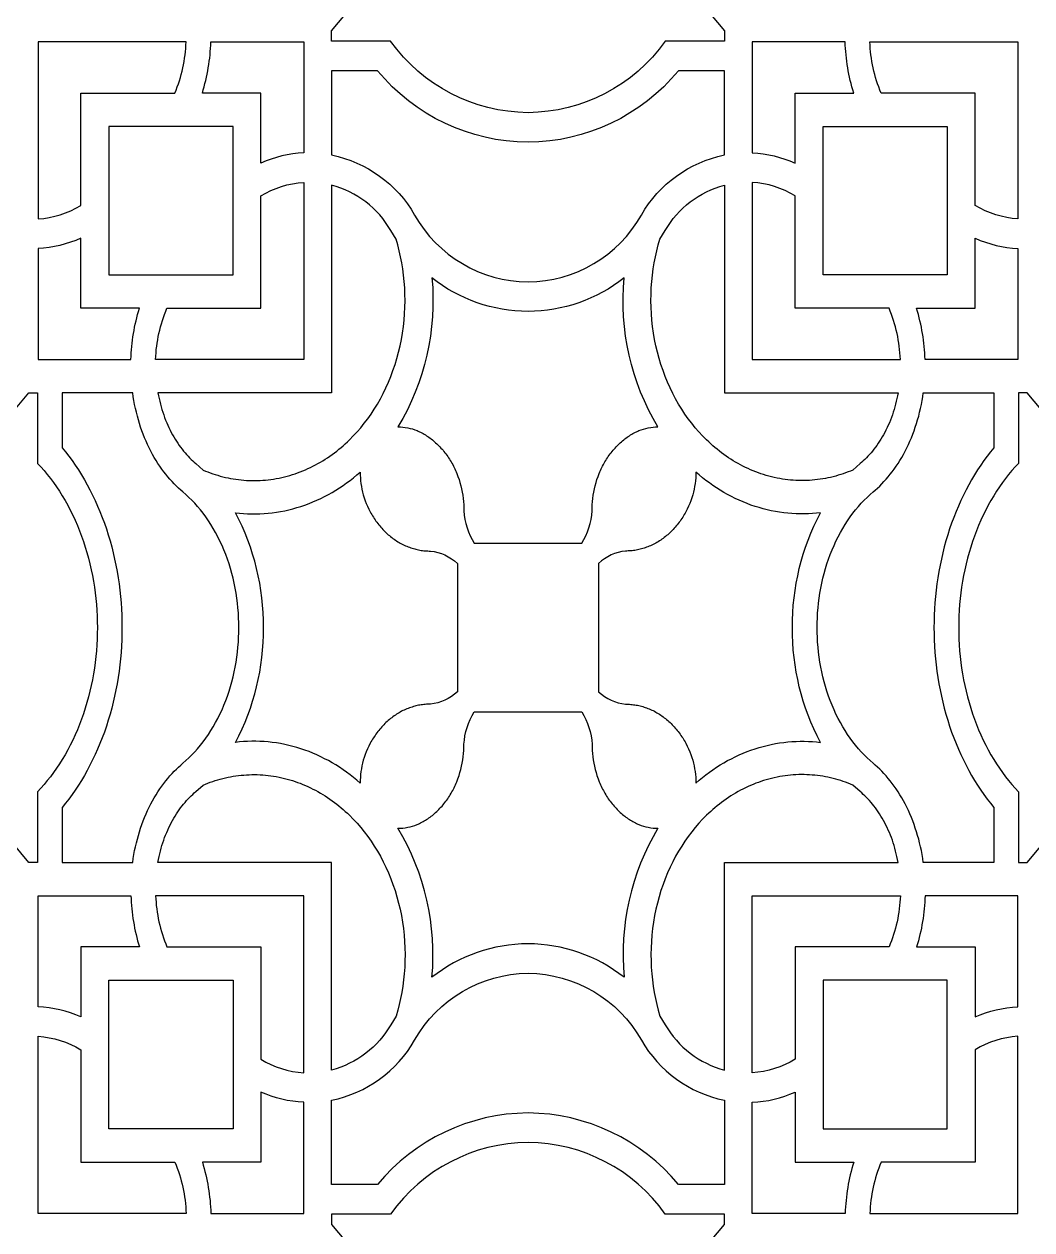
# Model space of a CAD drawing. Extents: x 59271 to 61367, y 41180 to 44085.
# Drawn here: x 60662.3 to 60875, y 43257.5 to 43511.9 of the extents above; entities that cross this region are included whole.
import ezdxf

# ---------------------------------------------------------------- set-up
doc = ezdxf.new("R2010")
doc.units = 0
doc.layers.get('0').update_dxf_attribs({"linetype": 'CONTINUOUS'})

msp = doc.modelspace()

# ---------------------------------------------------------------- linework, layer by layer
for points in [[(60800.91, 43521.5), (60810.12, 43510.5), (60810.12, 43508.3), (60797.66, 43508.3, -0.240747), (60768.68, 43493.21, -0.240747), (60739.69, 43508.3), (60727.24, 43508.3), (60727.24, 43510.5), (60736.44, 43521.5)], [(60800.91, 43247.66), (60810.12, 43258.67), (60810.12, 43260.87), (60797.66, 43260.87, 0.240747), (60768.68, 43275.96, 0.240747), (60739.69, 43260.87), (60727.24, 43260.87), (60727.24, 43258.67), (60736.44, 43247.66)]]:
    msp.add_lwpolyline(points, format="xyb")
for points in [[(60694.14, 43497.35, 0.090687), (60696.53, 43508.16), (60665.27, 43508.16), (60665.27, 43470.81, 0.123377), (60674.32, 43473.66), (60674.32, 43497.35)], [(60721.35, 43484.73, 0.093744), (60712.31, 43482.58), (60712.31, 43497.35), (60699.95, 43497.35, 0.067508), (60701.74, 43508.16), (60721.35, 43508.16)], [(60816.01, 43484.73, -0.093744), (60825.05, 43482.58), (60825.05, 43497.35), (60837.41, 43497.35, -0.067508), (60835.62, 43508.16), (60816.01, 43508.16)], [(60843.21, 43497.35, -0.090687), (60840.83, 43508.16), (60872.08, 43508.16), (60872.08, 43470.81, -0.123377), (60863.04, 43473.66), (60863.04, 43497.35)], [(60768.68, 43457.51, 0.26745), (60792.62, 43471.62, -0.215544), (60810.12, 43484.29), (60810.12, 43502.07), (60800.43, 43502.07, -0.222359), (60768.68, 43486.98), (60768.68, 43486.98, -0.222359), (60736.92, 43502.07), (60727.24, 43502.07), (60727.24, 43484.29, -0.215544), (60744.74, 43471.62, 0.26745)], [(60712.31, 43475.65, -0.123377), (60721.35, 43478.5), (60721.35, 43441.15), (60690.09, 43441.15, -0.090687), (60692.48, 43451.95), (60712.31, 43451.95)], [(60825.05, 43475.65, 0.123377), (60816.01, 43478.5), (60816.01, 43441.15), (60847.26, 43441.15, 0.090687), (60844.88, 43451.95), (60825.05, 43451.95)], [(60739.73, 43468.35, 0.200602), (60727.24, 43477.93), (60727.24, 43434.11), (60690.57, 43434.11), (60690.68, 43433.51), (60690.81, 43432.91), (60690.95, 43432.32), (60691.09, 43431.73), (60691.25, 43431.15), (60691.42, 43430.57), (60691.6, 43430), (60691.79, 43429.44), (60691.99, 43428.89), (60692.2, 43428.34), (60692.42, 43427.81), (60692.65, 43427.28), (60692.88, 43426.77), (60693.13, 43426.26), (60693.38, 43425.77), (60693.64, 43425.28), (60693.91, 43424.81), (60694.19, 43424.35), (60694.47, 43423.9), (60694.76, 43423.46), (60695.06, 43423.03), (60695.36, 43422.62), (60695.66, 43422.22), (60695.97, 43421.83), (60696.29, 43421.45), (60696.61, 43421.09), (60696.93, 43420.74), (60697.25, 43420.4), (60697.58, 43420.08), (60697.91, 43419.77), (60698.25, 43419.47), (60698.58, 43419.18), (60700.1, 43417.82), (60700.61, 43417.61), (60701.12, 43417.41), (60701.63, 43417.22), (60702.15, 43417.04), (60702.68, 43416.87), (60703.21, 43416.71), (60703.74, 43416.56), (60704.28, 43416.41), (60704.82, 43416.28), (60705.37, 43416.17), (60705.91, 43416.06), (60706.47, 43415.96), (60707.02, 43415.87), (60707.58, 43415.8), (60708.14, 43415.74), (60708.71, 43415.69), (60709.27, 43415.65), (60709.84, 43415.62), (60710.41, 43415.6), (60710.98, 43415.6), (60711.55, 43415.61), (60712.12, 43415.63), (60712.7, 43415.67), (60713.27, 43415.71), (60713.84, 43415.77), (60714.41, 43415.84), (60714.99, 43415.93), (60715.56, 43416.02), (60716.13, 43416.13), (60716.7, 43416.25), (60717.26, 43416.38), (60717.83, 43416.53), (60718.39, 43416.69), (60718.95, 43416.86), (60719.51, 43417.04), (60720.06, 43417.23), (60720.61, 43417.44), (60721.16, 43417.65), (60721.7, 43417.88), (60722.24, 43418.12), (60722.77, 43418.37), (60723.3, 43418.64), (60723.83, 43418.91), (60724.35, 43419.19), (60724.86, 43419.49), (60725.37, 43419.79), (60725.88, 43420.11), (60726.37, 43420.43), (60726.86, 43420.77), (60727.35, 43421.11), (60727.83, 43421.46), (60728.3, 43421.82), (60728.76, 43422.2), (60729.22, 43422.57), (60729.67, 43422.96), (60730.11, 43423.36), (60730.55, 43423.76), (60730.98, 43424.17), (60731.81, 43425.01), (60732.61, 43425.87), (60733.38, 43426.76), (60734.13, 43427.68), (60734.85, 43428.64), (60735.55, 43429.64), (60736.23, 43430.67), (60736.89, 43431.74), (60737.52, 43432.84), (60738.11, 43433.98), (60738.68, 43435.14), (60739.22, 43436.34), (60739.72, 43437.56), (60740.18, 43438.81), (60740.61, 43440.08), (60741.01, 43441.37), (60741.36, 43442.68), (60741.67, 43444.01), (60741.95, 43445.35), (60742.18, 43446.71), (60742.37, 43448.07), (60742.52, 43449.43), (60742.63, 43450.8), (60742.7, 43452.17), (60742.72, 43453.54), (60742.71, 43454.9), (60742.65, 43456.25), (60742.56, 43457.6), (60742.42, 43458.93), (60742.25, 43460.25), (60742.04, 43461.55), (60741.8, 43462.83), (60741.52, 43464.09), (60741.21, 43465.32), (60740.86, 43466.54)], [(60797.63, 43468.35, -0.200602), (60810.12, 43477.93), (60810.12, 43434.11), (60846.79, 43434.11), (60846.67, 43433.51), (60846.55, 43432.91), (60846.41, 43432.32), (60846.26, 43431.73), (60846.1, 43431.15), (60845.93, 43430.57), (60845.76, 43430), (60845.57, 43429.44), (60845.37, 43428.89), (60845.16, 43428.34), (60844.94, 43427.81), (60844.71, 43427.28), (60844.47, 43426.77), (60844.23, 43426.26), (60843.97, 43425.77), (60843.71, 43425.28), (60843.44, 43424.81), (60843.17, 43424.35), (60842.88, 43423.9), (60842.59, 43423.46), (60842.3, 43423.03), (60842, 43422.62), (60841.69, 43422.22), (60841.38, 43421.83), (60841.07, 43421.45), (60840.75, 43421.09), (60840.43, 43420.74), (60840.1, 43420.4), (60839.77, 43420.08), (60839.44, 43419.77), (60839.11, 43419.47), (60838.77, 43419.18), (60837.25, 43417.82), (60836.75, 43417.61), (60836.24, 43417.41), (60835.72, 43417.22), (60835.2, 43417.04), (60834.68, 43416.87), (60834.15, 43416.71), (60833.62, 43416.56), (60833.08, 43416.41), (60832.54, 43416.28), (60831.99, 43416.17), (60831.44, 43416.06), (60830.89, 43415.96), (60830.33, 43415.87), (60829.77, 43415.8), (60829.21, 43415.74), (60828.65, 43415.69), (60828.08, 43415.65), (60827.52, 43415.62), (60826.95, 43415.6), (60826.38, 43415.6), (60825.81, 43415.61), (60825.23, 43415.63), (60824.66, 43415.67), (60824.09, 43415.71), (60823.51, 43415.77), (60822.94, 43415.84), (60822.37, 43415.93), (60821.8, 43416.02), (60821.23, 43416.13), (60820.66, 43416.25), (60820.09, 43416.38), (60819.53, 43416.53), (60818.97, 43416.69), (60818.41, 43416.86), (60817.85, 43417.04), (60817.3, 43417.23), (60816.74, 43417.44), (60816.2, 43417.65), (60815.65, 43417.88), (60815.12, 43418.12), (60814.58, 43418.37), (60814.05, 43418.64), (60813.53, 43418.91), (60813.01, 43419.19), (60812.49, 43419.49), (60811.98, 43419.79), (60811.48, 43420.11), (60810.98, 43420.43), (60810.49, 43420.77), (60810.01, 43421.11), (60809.53, 43421.46), (60809.06, 43421.82), (60808.59, 43422.2), (60808.14, 43422.57), (60807.69, 43422.96), (60807.24, 43423.36), (60806.81, 43423.76), (60806.38, 43424.17), (60805.54, 43425.01), (60804.74, 43425.87), (60803.97, 43426.76), (60803.23, 43427.68), (60802.5, 43428.64), (60801.8, 43429.64), (60801.12, 43430.67), (60800.47, 43431.74), (60799.84, 43432.84), (60799.24, 43433.98), (60798.68, 43435.14), (60798.14, 43436.34), (60797.64, 43437.56), (60797.17, 43438.81), (60796.74, 43440.08), (60796.35, 43441.37), (60796, 43442.68), (60795.68, 43444.01), (60795.41, 43445.35), (60795.18, 43446.71), (60794.98, 43448.07), (60794.83, 43449.43), (60794.73, 43450.8), (60794.66, 43452.17), (60794.63, 43453.54), (60794.65, 43454.9), (60794.7, 43456.25), (60794.8, 43457.6), (60794.93, 43458.93), (60795.1, 43460.25), (60795.31, 43461.55), (60795.56, 43462.83), (60795.84, 43464.09), (60796.15, 43465.32), (60796.49, 43466.54)], [(60674.32, 43466.72, -0.093744), (60665.27, 43464.58), (60665.27, 43441.15), (60684.88, 43441.15, -0.067508), (60686.67, 43451.95), (60674.32, 43451.95)], [(60863.04, 43466.72, 0.093744), (60872.08, 43464.58), (60872.08, 43441.15), (60852.47, 43441.15, 0.067508), (60850.68, 43451.95), (60863.04, 43451.95)], [(60748.41, 43458.36, -0.159593), (60741.24, 43426.92, -0.091636), (60745.26, 43426.15), (60745.51, 43426.03), (60745.77, 43425.91), (60746.02, 43425.79), (60746.27, 43425.66), (60746.52, 43425.52), (60746.77, 43425.37), (60747.02, 43425.22), (60747.27, 43425.07), (60747.52, 43424.9), (60747.76, 43424.74), (60748.01, 43424.56), (60748.25, 43424.38), (60748.49, 43424.19), (60748.72, 43424), (60748.96, 43423.8), (60749.19, 43423.59), (60749.42, 43423.38), (60749.65, 43423.16), (60749.87, 43422.94), (60750.09, 43422.71), (60750.31, 43422.47), (60750.53, 43422.23), (60750.74, 43421.99), (60750.94, 43421.74), (60751.15, 43421.48), (60751.35, 43421.22), (60751.54, 43420.95), (60751.73, 43420.68), (60751.92, 43420.4), (60752.1, 43420.12), (60752.28, 43419.84), (60752.45, 43419.55), (60752.62, 43419.26), (60752.78, 43418.96), (60752.94, 43418.66), (60753.09, 43418.35), (60753.24, 43418.05), (60753.38, 43417.74), (60753.52, 43417.42), (60753.65, 43417.11), (60753.9, 43416.47), (60754.12, 43415.82), (60754.32, 43415.16), (60754.5, 43414.5), (60754.66, 43413.84), (60754.8, 43413.17), (60754.91, 43412.5), (60755, 43411.84), (60755.07, 43411.17), (60755.12, 43410.51), (60755.15, 43409.86), (60755.16, 43409.21, 0.12671), (60757.35, 43402.36), (60780.01, 43402.36, 0.12671), (60782.2, 43409.21), (60782.21, 43409.86), (60782.23, 43410.51), (60782.28, 43411.17), (60782.35, 43411.84), (60782.44, 43412.5), (60782.56, 43413.17), (60782.69, 43413.84), (60782.85, 43414.5), (60783.03, 43415.16), (60783.23, 43415.82), (60783.46, 43416.47), (60783.71, 43417.11), (60783.84, 43417.42), (60783.97, 43417.74), (60784.12, 43418.05), (60784.26, 43418.35), (60784.42, 43418.66), (60784.58, 43418.96), (60784.74, 43419.26), (60784.91, 43419.55), (60785.08, 43419.84), (60785.26, 43420.12), (60785.44, 43420.4), (60785.62, 43420.68), (60785.81, 43420.95), (60786.01, 43421.22), (60786.21, 43421.48), (60786.41, 43421.74), (60786.62, 43421.99), (60786.83, 43422.23), (60787.04, 43422.47), (60787.26, 43422.71), (60787.48, 43422.94), (60787.71, 43423.16), (60787.93, 43423.38), (60788.16, 43423.59), (60788.4, 43423.8), (60788.63, 43424), (60788.87, 43424.19), (60789.11, 43424.38), (60789.35, 43424.56), (60789.59, 43424.74), (60789.84, 43424.9), (60790.09, 43425.07), (60790.33, 43425.22), (60790.58, 43425.37), (60790.83, 43425.52), (60791.09, 43425.66), (60791.34, 43425.79), (60791.59, 43425.91), (60791.84, 43426.03), (60792.1, 43426.15, -0.091636), (60796.11, 43426.92, -0.159593), (60788.95, 43458.36, -0.16816), (60768.68, 43451.29, -0.16816)], [(60753.8, 43371.04, -0.165069), (60748.07, 43368.43), (60747.8, 43368.42), (60747.53, 43368.42), (60747.25, 43368.4), (60746.98, 43368.38), (60746.7, 43368.36), (60746.43, 43368.32), (60746.15, 43368.28), (60745.87, 43368.24), (60745.59, 43368.19), (60745.31, 43368.13), (60745.04, 43368.07), (60744.76, 43368), (60744.48, 43367.92), (60744.2, 43367.83), (60743.92, 43367.74), (60743.64, 43367.64), (60743.37, 43367.54), (60743.09, 43367.43), (60742.81, 43367.31), (60742.54, 43367.19), (60742.27, 43367.06), (60742, 43366.92), (60741.73, 43366.77), (60741.46, 43366.62), (60741.2, 43366.47), (60740.94, 43366.3), (60740.68, 43366.13), (60740.42, 43365.96), (60740.16, 43365.77), (60739.91, 43365.58), (60739.66, 43365.39), (60739.42, 43365.19), (60739.18, 43364.98), (60738.94, 43364.77), (60738.7, 43364.55), (60738.47, 43364.33), (60738.25, 43364.1), (60738.02, 43363.87), (60737.8, 43363.63), (60737.59, 43363.39), (60737.38, 43363.14), (60737.17, 43362.89), (60736.97, 43362.63), (60736.78, 43362.37), (60736.58, 43362.11), (60736.4, 43361.84), (60736.21, 43361.57), (60736.04, 43361.3), (60735.87, 43361.02), (60735.7, 43360.74), (60735.54, 43360.45), (60735.38, 43360.17), (60735.08, 43359.59), (60734.8, 43359), (60734.55, 43358.4), (60734.31, 43357.8), (60734.09, 43357.2), (60733.9, 43356.59, 0.065359), (60733.25, 43351.79), (60732.56, 43352.39), (60731.85, 43352.97), (60731.13, 43353.53), (60730.4, 43354.08), (60729.65, 43354.6), (60728.89, 43355.11), (60728.12, 43355.6), (60727.34, 43356.06), (60726.55, 43356.51), (60725.75, 43356.93), (60724.94, 43357.34), (60724.12, 43357.72), (60723.29, 43358.08), (60722.46, 43358.41), (60721.61, 43358.72), (60720.77, 43359.01), (60719.91, 43359.28), (60719.05, 43359.52), (60718.19, 43359.74), (60717.33, 43359.93), (60716.46, 43360.1), (60715.59, 43360.24), (60714.72, 43360.36), (60713.85, 43360.46), (60712.98, 43360.53), (60712.1, 43360.58), (60711.24, 43360.6), (60710.37, 43360.6), (60709.51, 43360.57), (60708.65, 43360.53), (60707.79, 43360.45), (60706.94, 43360.36, 0.124595), (60712.86, 43384.58, 0.124595), (60706.94, 43408.8), (60707.79, 43408.71), (60708.65, 43408.64), (60709.51, 43408.59), (60710.37, 43408.57), (60711.24, 43408.57), (60712.1, 43408.59), (60712.98, 43408.64), (60713.85, 43408.71), (60714.72, 43408.8), (60715.59, 43408.92), (60716.46, 43409.07), (60717.33, 43409.24), (60718.19, 43409.43), (60719.05, 43409.65), (60719.91, 43409.89), (60720.77, 43410.15), (60721.61, 43410.44), (60722.46, 43410.75), (60723.29, 43411.09), (60724.12, 43411.45), (60724.94, 43411.83), (60725.75, 43412.23), (60726.55, 43412.66), (60727.34, 43413.1), (60728.12, 43413.57), (60728.89, 43414.06), (60729.65, 43414.56), (60730.4, 43415.09), (60731.13, 43415.63), (60731.85, 43416.2), (60732.56, 43416.78), (60733.25, 43417.37, 0.065359), (60733.9, 43412.57), (60734.09, 43411.97), (60734.31, 43411.36), (60734.55, 43410.76), (60734.8, 43410.17), (60735.08, 43409.58), (60735.38, 43409), (60735.54, 43408.71), (60735.7, 43408.43), (60735.87, 43408.15), (60736.04, 43407.87), (60736.21, 43407.6), (60736.4, 43407.32), (60736.58, 43407.06), (60736.78, 43406.79), (60736.97, 43406.53), (60737.17, 43406.28), (60737.38, 43406.02), (60737.59, 43405.78), (60737.8, 43405.53), (60738.02, 43405.3), (60738.25, 43405.06), (60738.47, 43404.83), (60738.7, 43404.61), (60738.94, 43404.39), (60739.18, 43404.18), (60739.42, 43403.98), (60739.66, 43403.78), (60739.91, 43403.58), (60740.16, 43403.39), (60740.42, 43403.21), (60740.68, 43403.03), (60740.94, 43402.86), (60741.2, 43402.7), (60741.46, 43402.54), (60741.73, 43402.39), (60742, 43402.25), (60742.27, 43402.11), (60742.54, 43401.98), (60742.81, 43401.85), (60743.09, 43401.74), (60743.37, 43401.63), (60743.64, 43401.52), (60743.92, 43401.42), (60744.2, 43401.33), (60744.48, 43401.25), (60744.76, 43401.17), (60745.04, 43401.1), (60745.31, 43401.04), (60745.59, 43400.98), (60745.87, 43400.93), (60746.15, 43400.88), (60746.43, 43400.84), (60746.7, 43400.81), (60746.98, 43400.78), (60747.25, 43400.76), (60747.53, 43400.75), (60747.8, 43400.74), (60748.07, 43400.74, -0.165069), (60753.8, 43398.12)], [(60783.56, 43371.04, 0.165069), (60789.28, 43368.43), (60789.55, 43368.42), (60789.83, 43368.42), (60790.1, 43368.4), (60790.38, 43368.38), (60790.65, 43368.36), (60790.93, 43368.32), (60791.21, 43368.28), (60791.48, 43368.24), (60791.76, 43368.19), (60792.04, 43368.13), (60792.32, 43368.07), (60792.6, 43368), (60792.88, 43367.92), (60793.16, 43367.83), (60793.44, 43367.74), (60793.71, 43367.64), (60793.99, 43367.54), (60794.27, 43367.43), (60794.54, 43367.31), (60794.81, 43367.19), (60795.09, 43367.06), (60795.36, 43366.92), (60795.63, 43366.77), (60795.89, 43366.62), (60796.16, 43366.47), (60796.42, 43366.3), (60796.68, 43366.13), (60796.94, 43365.96), (60797.19, 43365.77), (60797.44, 43365.58), (60797.69, 43365.39), (60797.94, 43365.19), (60798.18, 43364.98), (60798.42, 43364.77), (60798.65, 43364.55), (60798.88, 43364.33), (60799.11, 43364.1), (60799.33, 43363.87), (60799.55, 43363.63), (60799.77, 43363.39), (60799.98, 43363.14), (60800.18, 43362.89), (60800.38, 43362.63), (60800.58, 43362.37), (60800.77, 43362.11), (60800.96, 43361.84), (60801.14, 43361.57), (60801.32, 43361.3), (60801.49, 43361.02), (60801.66, 43360.74), (60801.82, 43360.45), (60801.98, 43360.17), (60802.28, 43359.59), (60802.55, 43359), (60802.81, 43358.4), (60803.05, 43357.8), (60803.26, 43357.2), (60803.46, 43356.59, -0.065359), (60804.11, 43351.79), (60804.8, 43352.39), (60805.51, 43352.97), (60806.23, 43353.53), (60806.96, 43354.08), (60807.71, 43354.6), (60808.46, 43355.11), (60809.23, 43355.6), (60810.01, 43356.06), (60810.81, 43356.51), (60811.61, 43356.93), (60812.42, 43357.34), (60813.24, 43357.72), (60814.07, 43358.08), (60814.9, 43358.41), (60815.74, 43358.72), (60816.59, 43359.01), (60817.44, 43359.28), (60818.3, 43359.52), (60819.16, 43359.74), (60820.03, 43359.93), (60820.9, 43360.1), (60821.77, 43360.24), (60822.64, 43360.36), (60823.51, 43360.46), (60824.38, 43360.53), (60825.25, 43360.58), (60826.12, 43360.6), (60826.99, 43360.6), (60827.85, 43360.57), (60828.71, 43360.53), (60829.56, 43360.45), (60830.41, 43360.36, -0.124595), (60824.49, 43384.58, -0.124595), (60830.41, 43408.8), (60829.56, 43408.71), (60828.71, 43408.64), (60827.85, 43408.59), (60826.99, 43408.57), (60826.12, 43408.57), (60825.25, 43408.59), (60824.38, 43408.64), (60823.51, 43408.71), (60822.64, 43408.8), (60821.77, 43408.92), (60820.9, 43409.07), (60820.03, 43409.24), (60819.16, 43409.43), (60818.3, 43409.65), (60817.44, 43409.89), (60816.59, 43410.15), (60815.74, 43410.44), (60814.9, 43410.75), (60814.07, 43411.09), (60813.24, 43411.45), (60812.42, 43411.83), (60811.61, 43412.23), (60810.81, 43412.66), (60810.01, 43413.1), (60809.23, 43413.57), (60808.46, 43414.06), (60807.71, 43414.56), (60806.96, 43415.09), (60806.23, 43415.63), (60805.51, 43416.2), (60804.8, 43416.78), (60804.11, 43417.37, -0.065359), (60803.46, 43412.57), (60803.26, 43411.97), (60803.05, 43411.36), (60802.81, 43410.76), (60802.55, 43410.17), (60802.28, 43409.58), (60801.98, 43409), (60801.82, 43408.71), (60801.66, 43408.43), (60801.49, 43408.15), (60801.32, 43407.87), (60801.14, 43407.6), (60800.96, 43407.32), (60800.77, 43407.06), (60800.58, 43406.79), (60800.38, 43406.53), (60800.18, 43406.28), (60799.98, 43406.02), (60799.77, 43405.78), (60799.55, 43405.53), (60799.33, 43405.3), (60799.11, 43405.06), (60798.88, 43404.83), (60798.65, 43404.61), (60798.42, 43404.39), (60798.18, 43404.18), (60797.94, 43403.98), (60797.69, 43403.78), (60797.44, 43403.58), (60797.19, 43403.39), (60796.94, 43403.21), (60796.68, 43403.03), (60796.42, 43402.86), (60796.16, 43402.7), (60795.89, 43402.54), (60795.63, 43402.39), (60795.36, 43402.25), (60795.09, 43402.11), (60794.81, 43401.98), (60794.54, 43401.85), (60794.27, 43401.74), (60793.99, 43401.63), (60793.71, 43401.52), (60793.44, 43401.42), (60793.16, 43401.33), (60792.88, 43401.25), (60792.6, 43401.17), (60792.32, 43401.1), (60792.04, 43401.04), (60791.76, 43400.98), (60791.48, 43400.93), (60791.21, 43400.88), (60790.93, 43400.84), (60790.65, 43400.81), (60790.38, 43400.78), (60790.1, 43400.76), (60789.83, 43400.75), (60789.55, 43400.74), (60789.28, 43400.74, 0.165069), (60783.56, 43398.12)], [(60748.41, 43310.8, 0.159593), (60741.24, 43342.24, 0.091636), (60745.26, 43343.02), (60745.51, 43343.13), (60745.77, 43343.25), (60746.02, 43343.38), (60746.27, 43343.51), (60746.52, 43343.65), (60746.77, 43343.79), (60747.02, 43343.94), (60747.27, 43344.1), (60747.52, 43344.26), (60747.76, 43344.43), (60748.01, 43344.61), (60748.25, 43344.79), (60748.49, 43344.97), (60748.72, 43345.17), (60748.96, 43345.37), (60749.19, 43345.57), (60749.42, 43345.79), (60749.65, 43346), (60749.87, 43346.23), (60750.09, 43346.46), (60750.31, 43346.69), (60750.53, 43346.93), (60750.74, 43347.18), (60750.94, 43347.43), (60751.15, 43347.69), (60751.35, 43347.95), (60751.54, 43348.21), (60751.73, 43348.49), (60751.92, 43348.76), (60752.1, 43349.04), (60752.28, 43349.33), (60752.45, 43349.62), (60752.62, 43349.91), (60752.78, 43350.21), (60752.94, 43350.51), (60753.09, 43350.81), (60753.24, 43351.12), (60753.38, 43351.43), (60753.52, 43351.74), (60753.65, 43352.06), (60753.9, 43352.7), (60754.12, 43353.35), (60754.32, 43354), (60754.5, 43354.66), (60754.66, 43355.33), (60754.8, 43355.99), (60754.91, 43356.66), (60755, 43357.33), (60755.07, 43357.99), (60755.12, 43358.65), (60755.15, 43359.31), (60755.16, 43359.96, -0.12671), (60757.35, 43366.8), (60780.01, 43366.8, -0.12671), (60782.2, 43359.96), (60782.21, 43359.31), (60782.23, 43358.65), (60782.28, 43357.99), (60782.35, 43357.33), (60782.44, 43356.66), (60782.56, 43355.99), (60782.69, 43355.33), (60782.85, 43354.66), (60783.03, 43354), (60783.23, 43353.35), (60783.46, 43352.7), (60783.71, 43352.06), (60783.84, 43351.74), (60783.97, 43351.43), (60784.12, 43351.12), (60784.26, 43350.81), (60784.42, 43350.51), (60784.58, 43350.21), (60784.74, 43349.91), (60784.91, 43349.62), (60785.08, 43349.33), (60785.26, 43349.04), (60785.44, 43348.76), (60785.62, 43348.49), (60785.81, 43348.21), (60786.01, 43347.95), (60786.21, 43347.69), (60786.41, 43347.43), (60786.62, 43347.18), (60786.83, 43346.93), (60787.04, 43346.69), (60787.26, 43346.46), (60787.48, 43346.23), (60787.71, 43346), (60787.93, 43345.79), (60788.16, 43345.57), (60788.4, 43345.37), (60788.63, 43345.17), (60788.87, 43344.97), (60789.11, 43344.79), (60789.35, 43344.61), (60789.59, 43344.43), (60789.84, 43344.26), (60790.09, 43344.1), (60790.33, 43343.94), (60790.58, 43343.79), (60790.83, 43343.65), (60791.09, 43343.51), (60791.34, 43343.38), (60791.59, 43343.25), (60791.84, 43343.13), (60792.1, 43343.02, 0.091636), (60796.11, 43342.24, 0.159593), (60788.95, 43310.8, 0.16816), (60768.68, 43317.88, 0.16816)], [(60739.73, 43300.81, -0.200602), (60727.24, 43291.24), (60727.24, 43335.06), (60690.57, 43335.06), (60690.68, 43335.66), (60690.81, 43336.26), (60690.95, 43336.85), (60691.09, 43337.44), (60691.25, 43338.02), (60691.42, 43338.6), (60691.6, 43339.16), (60691.79, 43339.73), (60691.99, 43340.28), (60692.2, 43340.82), (60692.42, 43341.36), (60692.65, 43341.88), (60692.88, 43342.4), (60693.13, 43342.91), (60693.38, 43343.4), (60693.64, 43343.88), (60693.91, 43344.36), (60694.19, 43344.82), (60694.47, 43345.27), (60694.76, 43345.71), (60695.06, 43346.13), (60695.36, 43346.55), (60695.66, 43346.95), (60695.97, 43347.34), (60696.29, 43347.71), (60696.61, 43348.08), (60696.93, 43348.43), (60697.25, 43348.76), (60697.58, 43349.09), (60697.91, 43349.4), (60698.25, 43349.7), (60698.58, 43349.99), (60700.1, 43351.34), (60700.61, 43351.55), (60701.12, 43351.75), (60701.63, 43351.94), (60702.15, 43352.13), (60702.68, 43352.3), (60703.21, 43352.46), (60703.74, 43352.61), (60704.28, 43352.75), (60704.82, 43352.88), (60705.37, 43353), (60705.91, 43353.11), (60706.47, 43353.21), (60707.02, 43353.29), (60707.58, 43353.37), (60708.14, 43353.43), (60708.71, 43353.48), (60709.27, 43353.52), (60709.84, 43353.55), (60710.41, 43353.56), (60710.98, 43353.56), (60711.55, 43353.56), (60712.12, 43353.53), (60712.7, 43353.5), (60713.27, 43353.45), (60713.84, 43353.39), (60714.41, 43353.32), (60714.99, 43353.24), (60715.56, 43353.14), (60716.13, 43353.04), (60716.7, 43352.92), (60717.26, 43352.78), (60717.83, 43352.64), (60718.39, 43352.48), (60718.95, 43352.31), (60719.51, 43352.13), (60720.06, 43351.93), (60720.61, 43351.73), (60721.16, 43351.51), (60721.7, 43351.28), (60722.24, 43351.04), (60722.77, 43350.79), (60723.3, 43350.53), (60723.83, 43350.26), (60724.35, 43349.97), (60724.86, 43349.68), (60725.37, 43349.37), (60725.88, 43349.06), (60726.37, 43348.73), (60726.86, 43348.4), (60727.35, 43348.06), (60727.83, 43347.7), (60728.3, 43347.34), (60728.76, 43346.97), (60729.22, 43346.59), (60729.67, 43346.2), (60730.11, 43345.81), (60730.55, 43345.41), (60730.98, 43345), (60731.81, 43344.16), (60732.61, 43343.29), (60733.38, 43342.4), (60734.13, 43341.48), (60734.85, 43340.52), (60735.55, 43339.53), (60736.23, 43338.5), (60736.89, 43337.43), (60737.52, 43336.33), (60738.11, 43335.19), (60738.68, 43334.02), (60739.22, 43332.83), (60739.72, 43331.61), (60740.18, 43330.36), (60740.61, 43329.09), (60741.01, 43327.79), (60741.36, 43326.48), (60741.67, 43325.15), (60741.95, 43323.81), (60742.18, 43322.46), (60742.37, 43321.1), (60742.52, 43319.73), (60742.63, 43318.36), (60742.7, 43316.99), (60742.72, 43315.63), (60742.71, 43314.27), (60742.65, 43312.91), (60742.56, 43311.57), (60742.42, 43310.24), (60742.25, 43308.92), (60742.04, 43307.62), (60741.8, 43306.34), (60741.52, 43305.08), (60741.21, 43303.84), (60740.86, 43302.63)], [(60797.63, 43300.81, 0.200602), (60810.12, 43291.24), (60810.12, 43335.06), (60846.79, 43335.06), (60846.67, 43335.66), (60846.55, 43336.26), (60846.41, 43336.85), (60846.26, 43337.44), (60846.1, 43338.02), (60845.93, 43338.6), (60845.76, 43339.16), (60845.57, 43339.73), (60845.37, 43340.28), (60845.16, 43340.82), (60844.94, 43341.36), (60844.71, 43341.88), (60844.47, 43342.4), (60844.23, 43342.91), (60843.97, 43343.4), (60843.71, 43343.88), (60843.44, 43344.36), (60843.17, 43344.82), (60842.88, 43345.27), (60842.59, 43345.71), (60842.3, 43346.13), (60842, 43346.55), (60841.69, 43346.95), (60841.38, 43347.34), (60841.07, 43347.71), (60840.75, 43348.08), (60840.43, 43348.43), (60840.1, 43348.76), (60839.77, 43349.09), (60839.44, 43349.4), (60839.11, 43349.7), (60838.77, 43349.99), (60837.25, 43351.34), (60836.75, 43351.55), (60836.24, 43351.75), (60835.72, 43351.94), (60835.2, 43352.13), (60834.68, 43352.3), (60834.15, 43352.46), (60833.62, 43352.61), (60833.08, 43352.75), (60832.54, 43352.88), (60831.99, 43353), (60831.44, 43353.11), (60830.89, 43353.21), (60830.33, 43353.29), (60829.77, 43353.37), (60829.21, 43353.43), (60828.65, 43353.48), (60828.08, 43353.52), (60827.52, 43353.55), (60826.95, 43353.56), (60826.38, 43353.56), (60825.81, 43353.56), (60825.23, 43353.53), (60824.66, 43353.5), (60824.09, 43353.45), (60823.51, 43353.39), (60822.94, 43353.32), (60822.37, 43353.24), (60821.8, 43353.14), (60821.23, 43353.04), (60820.66, 43352.92), (60820.09, 43352.78), (60819.53, 43352.64), (60818.97, 43352.48), (60818.41, 43352.31), (60817.85, 43352.13), (60817.3, 43351.93), (60816.74, 43351.73), (60816.2, 43351.51), (60815.65, 43351.28), (60815.12, 43351.04), (60814.58, 43350.79), (60814.05, 43350.53), (60813.53, 43350.26), (60813.01, 43349.97), (60812.49, 43349.68), (60811.98, 43349.37), (60811.48, 43349.06), (60810.98, 43348.73), (60810.49, 43348.4), (60810.01, 43348.06), (60809.53, 43347.7), (60809.06, 43347.34), (60808.59, 43346.97), (60808.14, 43346.59), (60807.69, 43346.2), (60807.24, 43345.81), (60806.81, 43345.41), (60806.38, 43345), (60805.54, 43344.16), (60804.74, 43343.29), (60803.97, 43342.4), (60803.23, 43341.48), (60802.5, 43340.52), (60801.8, 43339.53), (60801.12, 43338.5), (60800.47, 43337.43), (60799.84, 43336.33), (60799.24, 43335.19), (60798.68, 43334.02), (60798.14, 43332.83), (60797.64, 43331.61), (60797.17, 43330.36), (60796.74, 43329.09), (60796.35, 43327.79), (60796, 43326.48), (60795.68, 43325.15), (60795.41, 43323.81), (60795.18, 43322.46), (60794.98, 43321.1), (60794.83, 43319.73), (60794.73, 43318.36), (60794.66, 43316.99), (60794.63, 43315.63), (60794.65, 43314.27), (60794.7, 43312.91), (60794.8, 43311.57), (60794.93, 43310.24), (60795.1, 43308.92), (60795.31, 43307.62), (60795.56, 43306.34), (60795.84, 43305.08), (60796.15, 43303.84), (60796.49, 43302.63)], [(60674.32, 43302.44, 0.093744), (60665.27, 43304.59), (60665.27, 43328.02), (60684.88, 43328.02, 0.067508), (60686.67, 43317.21), (60674.32, 43317.21)], [(60712.31, 43293.52, 0.123377), (60721.35, 43290.67), (60721.35, 43328.02), (60690.09, 43328.02, 0.090687), (60692.48, 43317.21), (60712.31, 43317.21)], [(60825.05, 43293.52, -0.123377), (60816.01, 43290.67), (60816.01, 43328.02), (60847.26, 43328.02, -0.090687), (60844.88, 43317.21), (60825.05, 43317.21)], [(60863.04, 43302.44, -0.093744), (60872.08, 43304.59), (60872.08, 43328.02), (60852.47, 43328.02, -0.067508), (60850.68, 43317.21), (60863.04, 43317.21)], [(60768.68, 43311.66, -0.26745), (60792.62, 43297.54, 0.215544), (60810.12, 43284.88), (60810.12, 43267.09), (60800.43, 43267.09, 0.222359), (60768.68, 43282.18), (60768.68, 43282.18), (60768.68, 43282.18, 0.222359), (60736.92, 43267.09), (60727.24, 43267.09), (60727.24, 43284.88, 0.215544), (60744.74, 43297.54, -0.26745)], [(60694.14, 43271.81, -0.090687), (60696.53, 43261.01), (60665.27, 43261.01), (60665.27, 43298.36, -0.123377), (60674.32, 43295.51), (60674.32, 43271.81)], [(60843.21, 43271.81, 0.090687), (60840.83, 43261.01), (60872.08, 43261.01), (60872.08, 43298.36, 0.123377), (60863.04, 43295.51), (60863.04, 43271.81)], [(60721.35, 43284.44, -0.093744), (60712.31, 43286.58), (60712.31, 43271.81), (60699.95, 43271.81, -0.067508), (60701.74, 43261.01), (60721.35, 43261.01)], [(60816.01, 43284.44, 0.093744), (60825.05, 43286.58), (60825.05, 43271.81), (60837.41, 43271.81, 0.067508), (60835.62, 43261.01), (60816.01, 43261.01)]]:
    msp.add_lwpolyline(points, format="xyb", close=True)
for points in [[(60680.2, 43458.99), (60706.42, 43458.99), (60706.42, 43490.32), (60680.2, 43490.32)], [(60857.15, 43458.99), (60830.94, 43458.99), (60830.94, 43490.32), (60857.15, 43490.32)], [(60707.66, 43384.58), (60707.64, 43385.61), (60707.61, 43386.64), (60707.55, 43387.68), (60707.47, 43388.73), (60707.36, 43389.77), (60707.22, 43390.82), (60707.07, 43391.87), (60706.88, 43392.91), (60706.67, 43393.95), (60706.44, 43394.98), (60706.18, 43396.01), (60705.89, 43397.02), (60705.58, 43398.03), (60705.25, 43399.02), (60704.89, 43400), (60704.5, 43400.96), (60704.1, 43401.91), (60703.67, 43402.83), (60703.22, 43403.74), (60702.75, 43404.63), (60702.26, 43405.49), (60701.75, 43406.33), (60701.23, 43407.14), (60700.68, 43407.93), (60700.12, 43408.69), (60699.55, 43409.42), (60698.96, 43410.12), (60698.36, 43410.8), (60697.74, 43411.44), (60697.12, 43412.05), (60696.49, 43412.64), (60695.85, 43413.19), (60695.38, 43413.59), (60694.92, 43414.01), (60694.46, 43414.45), (60694, 43414.91), (60693.55, 43415.38), (60693.1, 43415.87), (60692.66, 43416.39), (60692.23, 43416.92), (60691.81, 43417.47), (60691.39, 43418.03), (60690.98, 43418.62), (60690.58, 43419.22), (60690.19, 43419.84), (60689.81, 43420.48), (60689.44, 43421.13), (60689.08, 43421.8), (60688.74, 43422.48), (60688.4, 43423.18), (60688.08, 43423.89), (60687.77, 43424.62), (60687.48, 43425.36), (60687.2, 43426.11), (60686.93, 43426.87), (60686.68, 43427.64), (60686.45, 43428.43), (60686.23, 43429.22), (60686.02, 43430.02), (60685.83, 43430.83), (60685.66, 43431.64), (60685.51, 43432.46), (60685.37, 43433.28), (60685.25, 43434.11), (60670.37, 43434.11), (60670.37, 43422.53), (60671.08, 43421.65), (60671.78, 43420.75), (60672.47, 43419.81), (60673.14, 43418.85), (60673.79, 43417.86), (60674.43, 43416.84), (60675.05, 43415.79), (60675.65, 43414.72), (60676.23, 43413.63), (60676.79, 43412.51), (60677.33, 43411.38), (60677.85, 43410.22), (60678.35, 43409.04), (60678.82, 43407.84), (60679.27, 43406.62), (60679.69, 43405.39), (60680.09, 43404.14), (60680.47, 43402.88), (60680.82, 43401.6), (60681.14, 43400.32), (60681.44, 43399.03), (60681.71, 43397.72), (60681.96, 43396.42), (60682.18, 43395.1), (60682.37, 43393.79), (60682.54, 43392.47), (60682.68, 43391.15), (60682.79, 43389.83), (60682.88, 43388.51), (60682.94, 43387.2), (60682.98, 43385.89), (60682.99, 43384.58), (60682.98, 43383.28), (60682.94, 43381.97), (60682.88, 43380.66), (60682.79, 43379.34), (60682.68, 43378.02), (60682.54, 43376.7), (60682.37, 43375.38), (60682.18, 43374.06), (60681.96, 43372.75), (60681.71, 43371.44), (60681.44, 43370.14), (60681.14, 43368.85), (60680.82, 43367.56), (60680.47, 43366.29), (60680.09, 43365.03), (60679.69, 43363.78), (60679.27, 43362.55), (60678.82, 43361.33), (60678.35, 43360.13), (60677.85, 43358.95), (60677.33, 43357.79), (60676.79, 43356.65), (60676.23, 43355.53), (60675.65, 43354.44), (60675.05, 43353.37), (60674.43, 43352.33), (60673.79, 43351.31), (60673.14, 43350.32), (60672.47, 43349.35), (60671.78, 43348.42), (60671.08, 43347.51), (60670.37, 43346.63), (60670.37, 43335.06), (60685.25, 43335.06), (60685.37, 43335.88), (60685.51, 43336.71), (60685.66, 43337.53), (60685.83, 43338.34), (60686.02, 43339.15), (60686.23, 43339.95), (60686.45, 43340.74), (60686.68, 43341.52), (60686.93, 43342.29), (60687.2, 43343.06), (60687.48, 43343.81), (60687.77, 43344.55), (60688.08, 43345.27), (60688.4, 43345.99), (60688.74, 43346.68), (60689.08, 43347.37), (60689.44, 43348.04), (60689.81, 43348.69), (60690.19, 43349.33), (60690.58, 43349.94), (60690.98, 43350.55), (60691.39, 43351.13), (60691.81, 43351.7), (60692.23, 43352.25), (60692.66, 43352.78), (60693.1, 43353.29), (60693.55, 43353.79), (60694, 43354.26), (60694.46, 43354.72), (60694.92, 43355.15), (60695.38, 43355.57), (60695.85, 43355.97), (60696.49, 43356.53), (60697.12, 43357.11), (60697.74, 43357.73), (60698.36, 43358.37), (60698.96, 43359.04), (60699.55, 43359.75), (60700.12, 43360.48), (60700.68, 43361.24), (60701.23, 43362.03), (60701.75, 43362.84), (60702.26, 43363.68), (60702.75, 43364.54), (60703.22, 43365.42), (60703.67, 43366.33), (60704.1, 43367.26), (60704.5, 43368.2), (60704.89, 43369.17), (60705.25, 43370.15), (60705.58, 43371.14), (60705.89, 43372.14), (60706.18, 43373.16), (60706.44, 43374.19), (60706.67, 43375.22), (60706.88, 43376.26), (60707.07, 43377.3), (60707.22, 43378.35), (60707.36, 43379.39), (60707.47, 43380.44), (60707.55, 43381.48), (60707.61, 43382.52), (60707.64, 43383.56)], [(60829.7, 43384.58), (60829.71, 43385.61), (60829.75, 43386.64), (60829.81, 43387.68), (60829.89, 43388.73), (60830, 43389.77), (60830.13, 43390.82), (60830.29, 43391.87), (60830.47, 43392.91), (60830.68, 43393.95), (60830.92, 43394.98), (60831.18, 43396.01), (60831.46, 43397.02), (60831.78, 43398.03), (60832.11, 43399.02), (60832.47, 43400), (60832.85, 43400.96), (60833.26, 43401.91), (60833.68, 43402.83), (60834.13, 43403.74), (60834.6, 43404.63), (60835.09, 43405.49), (60835.6, 43406.33), (60836.13, 43407.14), (60836.67, 43407.93), (60837.23, 43408.69), (60837.81, 43409.42), (60838.4, 43410.12), (60839, 43410.8), (60839.61, 43411.44), (60840.23, 43412.05), (60840.87, 43412.64), (60841.51, 43413.19), (60841.98, 43413.59), (60842.44, 43414.01), (60842.9, 43414.45), (60843.36, 43414.91), (60843.81, 43415.38), (60844.25, 43415.87), (60844.69, 43416.39), (60845.12, 43416.92), (60845.55, 43417.47), (60845.97, 43418.03), (60846.38, 43418.62), (60846.78, 43419.22), (60847.17, 43419.84), (60847.55, 43420.48), (60847.92, 43421.13), (60848.27, 43421.8), (60848.62, 43422.48), (60848.95, 43423.18), (60849.28, 43423.89), (60849.58, 43424.62), (60849.88, 43425.36), (60850.16, 43426.11), (60850.42, 43426.87), (60850.67, 43427.64), (60850.91, 43428.43), (60851.13, 43429.22), (60851.33, 43430.02), (60851.52, 43430.83), (60851.69, 43431.64), (60851.85, 43432.46), (60851.99, 43433.28), (60852.11, 43434.11), (60866.99, 43434.11), (60866.99, 43422.53), (60866.28, 43421.65), (60865.58, 43420.75), (60864.89, 43419.81), (60864.22, 43418.85), (60863.57, 43417.86), (60862.93, 43416.84), (60862.31, 43415.79), (60861.71, 43414.72), (60861.13, 43413.63), (60860.56, 43412.51), (60860.02, 43411.38), (60859.51, 43410.22), (60859.01, 43409.04), (60858.54, 43407.84), (60858.09, 43406.62), (60857.66, 43405.39), (60857.26, 43404.14), (60856.89, 43402.88), (60856.54, 43401.6), (60856.21, 43400.32), (60855.92, 43399.03), (60855.64, 43397.72), (60855.4, 43396.42), (60855.18, 43395.1), (60854.98, 43393.79), (60854.82, 43392.47), (60854.68, 43391.15), (60854.56, 43389.83), (60854.47, 43388.51), (60854.41, 43387.2), (60854.37, 43385.89), (60854.36, 43384.58), (60854.37, 43383.28), (60854.41, 43381.97), (60854.47, 43380.66), (60854.56, 43379.34), (60854.68, 43378.02), (60854.82, 43376.7), (60854.98, 43375.38), (60855.18, 43374.06), (60855.4, 43372.75), (60855.64, 43371.44), (60855.92, 43370.14), (60856.21, 43368.85), (60856.54, 43367.56), (60856.89, 43366.29), (60857.26, 43365.03), (60857.66, 43363.78), (60858.09, 43362.55), (60858.54, 43361.33), (60859.01, 43360.13), (60859.51, 43358.95), (60860.02, 43357.79), (60860.56, 43356.65), (60861.13, 43355.53), (60861.71, 43354.44), (60862.31, 43353.37), (60862.93, 43352.33), (60863.57, 43351.31), (60864.22, 43350.32), (60864.89, 43349.35), (60865.58, 43348.42), (60866.28, 43347.51), (60866.99, 43346.63), (60866.99, 43335.06), (60852.11, 43335.06), (60851.99, 43335.88), (60851.85, 43336.71), (60851.69, 43337.53), (60851.52, 43338.34), (60851.33, 43339.15), (60851.13, 43339.95), (60850.91, 43340.74), (60850.67, 43341.52), (60850.42, 43342.29), (60850.16, 43343.06), (60849.88, 43343.81), (60849.58, 43344.55), (60849.28, 43345.27), (60848.95, 43345.99), (60848.62, 43346.68), (60848.27, 43347.37), (60847.92, 43348.04), (60847.55, 43348.69), (60847.17, 43349.33), (60846.78, 43349.94), (60846.38, 43350.55), (60845.97, 43351.13), (60845.55, 43351.7), (60845.12, 43352.25), (60844.69, 43352.78), (60844.25, 43353.29), (60843.81, 43353.79), (60843.36, 43354.26), (60842.9, 43354.72), (60842.44, 43355.15), (60841.98, 43355.57), (60841.51, 43355.97), (60840.87, 43356.53), (60840.23, 43357.11), (60839.61, 43357.73), (60839, 43358.37), (60838.4, 43359.04), (60837.81, 43359.75), (60837.23, 43360.48), (60836.67, 43361.24), (60836.13, 43362.03), (60835.6, 43362.84), (60835.09, 43363.68), (60834.6, 43364.54), (60834.13, 43365.42), (60833.68, 43366.33), (60833.26, 43367.26), (60832.85, 43368.2), (60832.47, 43369.17), (60832.11, 43370.15), (60831.78, 43371.14), (60831.46, 43372.14), (60831.18, 43373.16), (60830.92, 43374.19), (60830.68, 43375.22), (60830.47, 43376.26), (60830.29, 43377.3), (60830.13, 43378.35), (60830, 43379.39), (60829.89, 43380.44), (60829.81, 43381.48), (60829.75, 43382.52), (60829.71, 43383.56)], [(60680.2, 43310.18), (60706.42, 43310.18), (60706.42, 43278.85), (60680.2, 43278.85)], [(60857.15, 43310.18), (60830.94, 43310.18), (60830.94, 43278.85), (60857.15, 43278.85)]]:
    msp.add_lwpolyline(points, close=True)
for points in [[(60654.11, 43423.11), (60663.32, 43434.11), (60665.16, 43434.11), (60665.16, 43419.22), (60665.86, 43418.47), (60666.55, 43417.69), (60667.23, 43416.88), (60667.9, 43416.04), (60668.55, 43415.16), (60669.18, 43414.26), (60669.8, 43413.34), (60670.4, 43412.38), (60670.98, 43411.4), (60671.54, 43410.39), (60672.08, 43409.36), (60672.6, 43408.31), (60673.1, 43407.23), (60673.58, 43406.14), (60674.03, 43405.02), (60674.46, 43403.89), (60674.86, 43402.74), (60675.24, 43401.58), (60675.59, 43400.4), (60675.92, 43399.21), (60676.22, 43398.01), (60676.5, 43396.8), (60676.75, 43395.59), (60676.97, 43394.37), (60677.16, 43393.14), (60677.33, 43391.91), (60677.47, 43390.69), (60677.59, 43389.46), (60677.67, 43388.23), (60677.74, 43387.01), (60677.78, 43385.79), (60677.79, 43384.58), (60677.78, 43383.37), (60677.74, 43382.16), (60677.67, 43380.93), (60677.59, 43379.71), (60677.47, 43378.48), (60677.33, 43377.25), (60677.16, 43376.02), (60676.97, 43374.8), (60676.75, 43373.58), (60676.5, 43372.36), (60676.22, 43371.16), (60675.92, 43369.96), (60675.59, 43368.77), (60675.24, 43367.59), (60674.86, 43366.42), (60674.46, 43365.28), (60674.03, 43364.14), (60673.58, 43363.03), (60673.1, 43361.93), (60672.6, 43360.86), (60672.08, 43359.8), (60671.54, 43358.77), (60670.98, 43357.77), (60670.4, 43356.78), (60669.8, 43355.83), (60669.18, 43354.9), (60668.55, 43354), (60667.9, 43353.13), (60667.23, 43352.29), (60666.55, 43351.48), (60665.86, 43350.69), (60665.16, 43349.94), (60665.16, 43335.06), (60663.32, 43335.06), (60654.11, 43346.06)], [(60883.25, 43423.11), (60874.04, 43434.11), (60872.2, 43434.11), (60872.2, 43419.22), (60871.49, 43418.47), (60870.8, 43417.69), (60870.12, 43416.88), (60869.46, 43416.04), (60868.81, 43415.16), (60868.18, 43414.26), (60867.56, 43413.34), (60866.96, 43412.38), (60866.38, 43411.4), (60865.81, 43410.39), (60865.27, 43409.36), (60864.75, 43408.31), (60864.25, 43407.23), (60863.78, 43406.14), (60863.33, 43405.02), (60862.9, 43403.89), (60862.49, 43402.74), (60862.11, 43401.58), (60861.76, 43400.4), (60861.43, 43399.21), (60861.13, 43398.01), (60860.86, 43396.8), (60860.61, 43395.59), (60860.39, 43394.37), (60860.19, 43393.14), (60860.03, 43391.91), (60859.89, 43390.69), (60859.77, 43389.46), (60859.68, 43388.23), (60859.62, 43387.01), (60859.58, 43385.79), (60859.57, 43384.58), (60859.58, 43383.37), (60859.62, 43382.16), (60859.68, 43380.93), (60859.77, 43379.71), (60859.89, 43378.48), (60860.03, 43377.25), (60860.19, 43376.02), (60860.39, 43374.8), (60860.61, 43373.58), (60860.86, 43372.36), (60861.13, 43371.16), (60861.43, 43369.96), (60861.76, 43368.77), (60862.11, 43367.59), (60862.49, 43366.42), (60862.9, 43365.28), (60863.33, 43364.14), (60863.78, 43363.03), (60864.25, 43361.93), (60864.75, 43360.86), (60865.27, 43359.8), (60865.81, 43358.77), (60866.38, 43357.77), (60866.96, 43356.78), (60867.56, 43355.83), (60868.18, 43354.9), (60868.81, 43354), (60869.46, 43353.13), (60870.12, 43352.29), (60870.8, 43351.48), (60871.49, 43350.69), (60872.2, 43349.94), (60872.2, 43335.06), (60874.04, 43335.06), (60883.25, 43346.06)]]:
    msp.add_lwpolyline(points)

doc.saveas('drawing.dxf')
